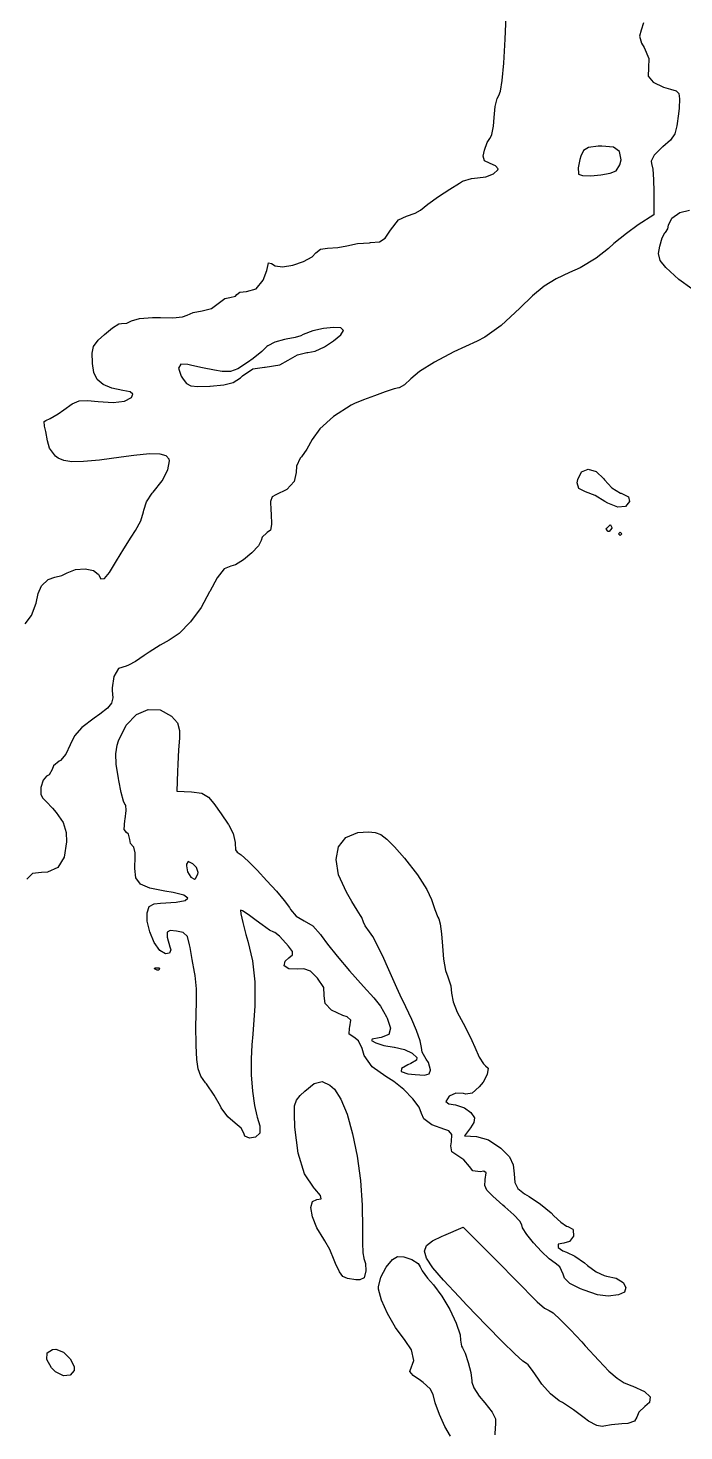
# Model space of a CAD drawing. Extents: x 1.01 to 6.21, y -5.65 to -1.16.
# Drawn here: x 1.10531 to 1.12463, y -4.71785 to -4.67653 of the extents above; entities that cross this region are included whole.
import ezdxf

# ---------------------------------------------------------------- set-up
doc = ezdxf.new("R2010")
doc.units = 0
doc.header["$MEASUREMENT"] = 0
doc.layers.add('BLACK', color=7, linetype='CONTINUOUS')

msp = doc.modelspace()

# ---------------------------------------------------------------- linework, layer by layer
at = {"layer": 'BLACK', "linetype": 'CONTINUOUS'}
for p, q in [((1.119364, -4.676863), (1.119401, -4.675963)), ((1.12344, -4.676376), (1.123373, -4.676597)), ((1.119323, -4.677568), (1.119364, -4.676863)), ((1.123373, -4.676597), (1.123317, -4.676774)), ((1.123317, -4.676774), (1.123383, -4.676981)), ((1.123383, -4.676981), (1.123456, -4.677105)), ((1.123456, -4.677105), (1.123596, -4.677432)), ((1.119277, -4.678078), (1.119323, -4.677568)), ((1.123583, -4.677707), (1.123579, -4.677947)), ((1.123596, -4.677432), (1.123583, -4.677707)), ((1.119227, -4.678396), (1.119277, -4.678078)), ((1.123579, -4.677947), (1.123721, -4.678129)), ((1.123721, -4.678129), (1.124031, -4.678275)), ((1.119069, -4.678841), (1.119123, -4.678605)), ((1.119123, -4.678605), (1.119171, -4.678523)), ((1.119171, -4.678523), (1.119227, -4.678396)), ((1.124031, -4.678275), (1.124237, -4.678335)), ((1.124237, -4.678335), (1.124396, -4.678385)), ((1.124396, -4.678385), (1.124479, -4.678461)), ((1.124479, -4.678461), (1.124503, -4.678614)), ((1.124503, -4.678614), (1.124485, -4.678896)), ((1.119036, -4.679165), (1.119069, -4.678841)), ((1.124485, -4.678896), (1.124469, -4.679056)), ((1.118971, -4.679671), (1.119014, -4.679423)), ((1.119014, -4.679423), (1.119036, -4.679165)), ((1.124424, -4.679417), (1.124356, -4.67965)), ((1.124469, -4.679056), (1.124424, -4.679417)), ((1.118832, -4.6799), (1.118914, -4.679781)), ((1.118914, -4.679781), (1.11892, -4.679779)), ((1.11892, -4.679779), (1.118971, -4.679671)), ((1.124229, -4.67983), (1.124009, -4.680027)), ((1.124356, -4.67965), (1.124229, -4.67983)), ((1.118719, -4.68031), (1.118754, -4.680128)), ((1.118754, -4.680128), (1.118832, -4.6799)), ((1.121668, -4.680137), (1.121587, -4.68031)), ((1.121817, -4.680055), (1.121668, -4.680137)), ((1.1221, -4.680016), (1.121817, -4.680055)), ((1.122212, -4.680009), (1.1221, -4.680016)), ((1.122549, -4.680038), (1.122212, -4.680009)), ((1.12273, -4.68017), (1.122549, -4.680038)), ((1.122776, -4.680415), (1.12273, -4.68017)), ((1.123747, -4.680278), (1.123659, -4.680454)), ((1.124002, -4.680033), (1.123747, -4.680278)), ((1.124009, -4.680027), (1.124002, -4.680033)), ((1.118756, -4.680446), (1.118719, -4.68031)), ((1.118902, -4.680515), (1.118756, -4.680446)), ((1.118918, -4.680522), (1.118902, -4.680515)), ((1.119077, -4.680593), (1.118918, -4.680522)), ((1.119157, -4.680683), (1.119077, -4.680593)), ((1.119149, -4.680711), (1.119157, -4.680683)), ((1.121562, -4.680399), (1.121515, -4.680652)), ((1.121515, -4.680652), (1.121518, -4.68082)), ((1.121587, -4.68031), (1.121562, -4.680399)), ((1.122634, -4.680736), (1.122744, -4.680565)), ((1.122744, -4.680565), (1.122776, -4.680415)), ((1.123659, -4.680454), (1.123672, -4.680517)), ((1.123672, -4.680517), (1.123709, -4.680688)), ((1.123709, -4.680688), (1.123734, -4.680993)), ((1.117732, -4.681273), (1.118015, -4.681097)), ((1.118015, -4.681097), (1.11811, -4.681046)), ((1.11811, -4.681046), (1.118373, -4.680961)), ((1.118373, -4.680961), (1.118548, -4.680944)), ((1.118548, -4.680944), (1.118793, -4.680915)), ((1.118793, -4.680915), (1.11902, -4.680825)), ((1.11902, -4.680825), (1.119149, -4.680711)), ((1.121518, -4.68082), (1.121522, -4.680832)), ((1.121522, -4.680832), (1.121644, -4.680877)), ((1.121644, -4.680877), (1.121889, -4.680884)), ((1.121889, -4.680884), (1.122183, -4.680858)), ((1.122183, -4.680858), (1.122456, -4.680807)), ((1.122456, -4.680807), (1.122634, -4.680736)), ((1.123734, -4.680993), (1.123743, -4.681352)), ((1.117085, -4.681721), (1.117398, -4.681498)), ((1.117398, -4.681498), (1.117732, -4.681273)), ((1.123743, -4.681352), (1.123742, -4.682038)), ((1.11671, -4.681988), (1.116867, -4.681895)), ((1.116867, -4.681895), (1.117085, -4.681721)), ((1.124506, -4.681969), (1.124796, -4.681894)), ((1.115982, -4.682489), (1.11622, -4.682183)), ((1.11622, -4.682183), (1.116454, -4.682071)), ((1.116454, -4.682071), (1.11671, -4.681988)), ((1.123285, -4.682329), (1.122935, -4.682579)), ((1.123742, -4.682038), (1.123285, -4.682329)), ((1.124158, -4.682442), (1.124177, -4.682335)), ((1.124177, -4.682335), (1.124277, -4.682128)), ((1.124277, -4.682128), (1.124506, -4.681969)), ((1.115664, -4.682829), (1.115832, -4.682724)), ((1.115832, -4.682724), (1.115982, -4.682489)), ((1.122935, -4.682579), (1.122565, -4.682881)), ((1.123916, -4.682957), (1.123987, -4.682708)), ((1.123987, -4.682708), (1.124065, -4.682564)), ((1.124065, -4.682564), (1.124081, -4.682553)), ((1.124081, -4.682553), (1.124158, -4.682442)), ((1.113678, -4.683268), (1.113783, -4.68315)), ((1.113783, -4.68315), (1.113924, -4.683043)), ((1.113924, -4.683043), (1.114124, -4.683015)), ((1.114124, -4.683015), (1.114429, -4.682997)), ((1.114429, -4.682997), (1.114699, -4.682942)), ((1.114699, -4.682942), (1.115009, -4.682882)), ((1.115009, -4.682882), (1.115362, -4.682854)), ((1.115362, -4.682854), (1.115394, -4.682853)), ((1.115394, -4.682853), (1.115664, -4.682829)), ((1.122408, -4.683025), (1.122041, -4.683313)), ((1.122565, -4.682881), (1.122408, -4.683025)), ((1.123882, -4.683177), (1.123916, -4.682957)), ((1.123925, -4.683382), (1.123882, -4.683177)), ((1.112339, -4.683669), (1.112382, -4.683497)), ((1.112382, -4.683497), (1.112395, -4.683447)), ((1.112395, -4.683447), (1.112475, -4.683468)), ((1.112475, -4.683468), (1.112591, -4.683532)), ((1.112591, -4.683532), (1.112803, -4.683567)), ((1.112803, -4.683567), (1.113106, -4.683518)), ((1.113106, -4.683518), (1.113424, -4.68341)), ((1.113424, -4.68341), (1.113678, -4.683268)), ((1.121567, -4.68359), (1.121262, -4.683731)), ((1.122041, -4.683313), (1.121567, -4.68359)), ((1.124092, -4.683585), (1.123925, -4.683382)), ((1.124476, -4.683938), (1.124092, -4.683585)), ((1.112025, -4.684216), (1.112237, -4.683959)), ((1.112237, -4.683959), (1.112339, -4.683669)), ((1.12086, -4.683918), (1.120516, -4.684132)), ((1.121262, -4.683731), (1.12086, -4.683918)), ((1.124857, -4.684208), (1.124476, -4.683938)), ((1.111415, -4.684433), (1.111453, -4.684377)), ((1.111453, -4.684377), (1.111543, -4.68431)), ((1.111543, -4.68431), (1.111741, -4.684292)), ((1.111741, -4.684292), (1.112025, -4.684216)), ((1.120167, -4.684419), (1.119795, -4.68478)), ((1.120516, -4.684132), (1.120167, -4.684419)), ((1.110434, -4.684862), (1.110709, -4.684791)), ((1.110709, -4.684791), (1.110909, -4.684649)), ((1.110909, -4.684649), (1.111101, -4.684502)), ((1.111101, -4.684502), (1.111254, -4.684467)), ((1.111254, -4.684467), (1.111415, -4.684433)), ((1.119795, -4.68478), (1.119246, -4.685288)), ((1.107795, -4.685359), (1.107984, -4.685248)), ((1.107984, -4.685248), (1.108055, -4.685238)), ((1.108055, -4.685238), (1.108212, -4.685225)), ((1.108212, -4.685225), (1.108356, -4.685155)), ((1.108356, -4.685155), (1.108589, -4.685083)), ((1.108589, -4.685083), (1.108969, -4.685055)), ((1.108969, -4.685055), (1.109213, -4.685061)), ((1.109213, -4.685061), (1.109569, -4.685064)), ((1.109569, -4.685064), (1.109852, -4.685036)), ((1.109852, -4.685036), (1.109991, -4.68499)), ((1.109991, -4.68499), (1.110169, -4.684909)), ((1.110169, -4.684909), (1.110432, -4.684863)), ((1.110432, -4.684863), (1.110434, -4.684862)), ((1.107377, -4.685726), (1.107558, -4.685553)), ((1.107558, -4.685553), (1.107795, -4.685359)), ((1.11318, -4.685646), (1.112914, -4.685697)), ((1.113341, -4.685595), (1.11318, -4.685646)), ((1.113407, -4.68556), (1.113341, -4.685595)), ((1.113694, -4.685452), (1.113407, -4.68556)), ((1.114012, -4.685379), (1.113694, -4.685452)), ((1.114306, -4.685347), (1.114012, -4.685379)), ((1.114521, -4.685364), (1.114306, -4.685347)), ((1.114309, -4.685746), (1.114519, -4.685572)), ((1.114519, -4.685572), (1.114602, -4.685436)), ((1.114602, -4.685436), (1.114521, -4.685364)), ((1.118762, -4.685636), (1.118542, -4.68575)), ((1.119246, -4.685288), (1.118762, -4.685636)), ((1.107192, -4.686103), (1.107238, -4.685909)), ((1.107238, -4.685909), (1.107377, -4.685726)), ((1.112191, -4.686061), (1.111939, -4.686262)), ((1.112346, -4.685915), (1.112191, -4.686061)), ((1.112367, -4.685893), (1.112346, -4.685915)), ((1.112573, -4.685779), (1.112367, -4.685893)), ((1.112857, -4.685705), (1.112573, -4.685779)), ((1.112914, -4.685697), (1.112857, -4.685705)), ((1.113551, -4.68609), (1.113763, -4.686044)), ((1.113763, -4.686044), (1.114037, -4.685917)), ((1.114037, -4.685917), (1.114309, -4.685746)), ((1.117855, -4.686067), (1.117278, -4.686371)), ((1.118542, -4.68575), (1.117855, -4.686067)), ((1.107205, -4.686393), (1.107192, -4.686103)), ((1.107208, -4.686413), (1.107205, -4.686393)), ((1.107245, -4.686676), (1.107208, -4.686413)), ((1.109803, -4.68643), (1.109737, -4.686545)), ((1.110018, -4.686444), (1.109803, -4.68643)), ((1.110128, -4.686472), (1.110018, -4.686444)), ((1.110447, -4.686542), (1.110128, -4.686472)), ((1.111767, -4.686387), (1.111487, -4.686568)), ((1.111939, -4.686262), (1.111767, -4.686387)), ((1.112295, -4.686524), (1.112726, -4.686452)), ((1.112726, -4.686452), (1.112972, -4.68631)), ((1.112972, -4.68631), (1.113247, -4.686157)), ((1.113247, -4.686157), (1.113517, -4.68609)), ((1.113517, -4.68609), (1.113551, -4.68609)), ((1.117278, -4.686371), (1.116839, -4.686648)), ((1.107339, -4.686885), (1.107245, -4.686676)), ((1.107518, -4.68703), (1.107339, -4.686885)), ((1.109737, -4.686545), (1.109821, -4.686783)), ((1.109821, -4.686783), (1.109877, -4.686878)), ((1.109877, -4.686878), (1.109973, -4.687003)), ((1.110804, -4.68661), (1.110447, -4.686542)), ((1.111024, -4.686644), (1.110804, -4.68661)), ((1.111271, -4.686646), (1.111024, -4.686644)), ((1.111487, -4.686568), (1.111271, -4.686646)), ((1.111345, -4.686967), (1.111563, -4.68683)), ((1.111563, -4.68683), (1.111627, -4.686775)), ((1.111627, -4.686775), (1.111933, -4.686573)), ((1.111933, -4.686573), (1.112272, -4.686523)), ((1.112272, -4.686523), (1.112295, -4.686524)), ((1.116585, -4.686862), (1.116392, -4.68704)), ((1.116839, -4.686648), (1.116585, -4.686862)), ((1.107778, -4.68714), (1.107518, -4.68703)), ((1.108095, -4.687206), (1.107778, -4.68714)), ((1.108103, -4.687206), (1.108095, -4.687206)), ((1.108311, -4.687246), (1.108103, -4.687206)), ((1.108395, -4.687318), (1.108311, -4.687246)), ((1.109973, -4.687003), (1.110098, -4.687069)), ((1.110098, -4.687069), (1.110309, -4.687089)), ((1.110309, -4.687089), (1.110662, -4.687079)), ((1.110662, -4.687079), (1.110674, -4.687078)), ((1.110674, -4.687078), (1.111073, -4.687042)), ((1.111073, -4.687042), (1.111345, -4.686967)), ((1.11583, -4.687247), (1.115509, -4.687362)), ((1.116089, -4.687162), (1.11583, -4.687247)), ((1.116225, -4.687131), (1.116089, -4.687162)), ((1.116243, -4.687129), (1.116225, -4.687131)), ((1.116392, -4.68704), (1.116243, -4.687129)), ((1.106357, -4.687775), (1.106611, -4.687597)), ((1.106611, -4.687597), (1.106815, -4.687512)), ((1.106815, -4.687512), (1.107054, -4.6875)), ((1.107054, -4.6875), (1.107373, -4.687535)), ((1.107373, -4.687535), (1.107812, -4.687561)), ((1.107812, -4.687561), (1.10815, -4.687518)), ((1.10815, -4.687518), (1.108353, -4.687412)), ((1.108353, -4.687412), (1.108395, -4.687318)), ((1.114828, -4.687642), (1.114305, -4.687975)), ((1.114928, -4.687594), (1.114828, -4.687642)), ((1.115188, -4.687485), (1.114928, -4.687594)), ((1.115509, -4.687362), (1.115188, -4.687485)), ((1.105784, -4.688117), (1.105831, -4.688088)), ((1.105793, -4.688262), (1.105784, -4.688117)), ((1.105831, -4.688088), (1.105962, -4.688035)), ((1.105962, -4.688035), (1.10619, -4.687894)), ((1.10619, -4.687894), (1.106357, -4.687775)), ((1.114305, -4.687975), (1.113904, -4.688335)), ((1.105835, -4.688419), (1.105793, -4.688262)), ((1.105875, -4.688691), (1.105835, -4.688419)), ((1.113904, -4.688335), (1.113679, -4.68865)), ((1.105943, -4.688906), (1.105875, -4.688691)), ((1.106112, -4.689137), (1.105943, -4.688906)), ((1.113519, -4.688935), (1.113363, -4.689162)), ((1.113679, -4.68865), (1.113519, -4.688935)), ((1.106191, -4.689198), (1.106112, -4.689137)), ((1.106362, -4.689273), (1.106191, -4.689198)), ((1.106601, -4.689306), (1.106362, -4.689273)), ((1.10694, -4.6893), (1.106601, -4.689306)), ((1.107412, -4.689254), (1.10694, -4.6893)), ((1.108048, -4.689168), (1.107412, -4.689254)), ((1.10842, -4.689118), (1.108048, -4.689168)), ((1.108883, -4.689074), (1.10842, -4.689118)), ((1.109194, -4.689078), (1.108883, -4.689074)), ((1.109378, -4.68913), (1.109194, -4.689078)), ((1.109461, -4.689232), (1.109378, -4.68913)), ((1.109425, -4.689543), (1.109471, -4.689279)), ((1.109471, -4.689279), (1.109461, -4.689232)), ((1.113327, -4.689204), (1.113214, -4.689434)), ((1.113363, -4.689162), (1.113327, -4.689204)), ((1.109257, -4.689867), (1.109425, -4.689543)), ((1.113204, -4.689619), (1.113148, -4.689885)), ((1.113214, -4.689434), (1.113204, -4.689619)), ((1.1215, -4.689832), (1.12161, -4.689606)), ((1.12161, -4.689606), (1.121806, -4.689528)), ((1.121806, -4.689528), (1.122042, -4.689596)), ((1.122042, -4.689596), (1.122269, -4.689811)), ((1.108965, -4.69023), (1.108992, -4.6902)), ((1.108992, -4.6902), (1.109257, -4.689867)), ((1.112934, -4.690122), (1.112611, -4.690282)), ((1.113148, -4.689885), (1.112934, -4.690122)), ((1.121488, -4.689931), (1.1215, -4.689832)), ((1.121535, -4.690091), (1.121488, -4.689931)), ((1.121732, -4.690187), (1.121535, -4.690091)), ((1.12201, -4.690304), (1.121732, -4.690187)), ((1.122269, -4.689811), (1.12229, -4.689842)), ((1.12229, -4.689842), (1.122507, -4.690075)), ((1.122507, -4.690075), (1.122759, -4.690226)), ((1.108716, -4.690733), (1.108794, -4.690488)), ((1.108794, -4.690488), (1.108965, -4.69023)), ((1.112501, -4.690342), (1.112454, -4.690474)), ((1.112454, -4.690474), (1.112458, -4.690732)), ((1.112611, -4.690282), (1.112501, -4.690342)), ((1.122299, -4.690472), (1.12201, -4.690304)), ((1.122391, -4.69053), (1.122299, -4.690472)), ((1.122681, -4.690641), (1.122391, -4.69053)), ((1.122759, -4.690226), (1.122783, -4.690233)), ((1.122783, -4.690233), (1.122996, -4.690339)), ((1.123029, -4.690476), (1.122909, -4.690623)), ((1.122996, -4.690339), (1.123029, -4.690476)), ((1.108625, -4.691047), (1.108711, -4.690777)), ((1.108711, -4.690777), (1.108716, -4.690733)), ((1.112458, -4.690732), (1.112466, -4.690839)), ((1.112466, -4.690839), (1.11248, -4.691151)), ((1.122909, -4.690623), (1.122681, -4.690641)), ((1.108345, -4.691522), (1.108471, -4.691331)), ((1.108471, -4.691331), (1.108625, -4.691047)), ((1.112346, -4.691394), (1.112203, -4.691527)), ((1.112354, -4.691392), (1.112346, -4.691394)), ((1.112446, -4.691318), (1.112354, -4.691392)), ((1.11248, -4.691151), (1.112446, -4.691318)), ((1.12234, -4.691295), (1.122358, -4.691258)), ((1.122397, -4.69136), (1.12234, -4.691295)), ((1.122358, -4.691258), (1.122453, -4.691167)), ((1.122426, -4.691357), (1.122397, -4.69136)), ((1.122508, -4.691265), (1.122426, -4.691357)), ((1.122453, -4.691167), (1.122469, -4.691163)), ((1.122469, -4.691163), (1.122508, -4.691243)), ((1.122508, -4.691243), (1.122508, -4.691265)), ((1.1227, -4.691426), (1.122752, -4.691378)), ((1.122747, -4.691478), (1.1227, -4.691426)), ((1.122799, -4.691431), (1.122747, -4.691478)), ((1.122752, -4.691378), (1.122799, -4.691431)), ((1.108131, -4.691868), (1.108345, -4.691522)), ((1.112092, -4.691785), (1.111897, -4.69199)), ((1.112174, -4.691629), (1.112092, -4.691785)), ((1.112203, -4.691527), (1.112174, -4.691629)), ((1.107707, -4.692568), (1.107917, -4.692228)), ((1.107917, -4.692228), (1.108131, -4.691868)), ((1.111653, -4.692191), (1.111419, -4.692337)), ((1.111897, -4.69199), (1.111653, -4.692191)), ((1.1061, -4.692706), (1.106306, -4.692656)), ((1.106306, -4.692656), (1.106461, -4.692574)), ((1.106461, -4.692574), (1.106704, -4.692479)), ((1.106704, -4.692479), (1.106988, -4.692457)), ((1.106988, -4.692457), (1.107238, -4.692505)), ((1.107238, -4.692505), (1.107377, -4.692617)), ((1.107377, -4.692617), (1.10738, -4.692625)), ((1.10738, -4.692625), (1.107454, -4.692757)), ((1.107557, -4.692741), (1.107707, -4.692568)), ((1.111089, -4.692464), (1.110878, -4.69272)), ((1.111277, -4.692379), (1.111089, -4.692464)), ((1.111419, -4.692337), (1.111277, -4.692379)), ((1.105601, -4.693183), (1.105701, -4.692963)), ((1.105701, -4.692963), (1.105895, -4.692778)), ((1.105895, -4.692778), (1.1061, -4.692706)), ((1.107454, -4.692757), (1.107557, -4.692741)), ((1.110878, -4.69272), (1.11066, -4.693123)), ((1.105407, -4.693834), (1.105547, -4.693466)), ((1.105547, -4.693466), (1.105601, -4.693183)), ((1.110653, -4.69314), (1.110403, -4.693596)), ((1.11066, -4.693123), (1.110653, -4.69314)), ((1.105221, -4.694076), (1.105407, -4.693834)), ((1.110403, -4.693596), (1.110091, -4.694021)), ((1.110091, -4.694021), (1.109761, -4.694363)), ((1.109201, -4.694706), (1.108878, -4.694911)), ((1.109468, -4.694562), (1.109201, -4.694706)), ((1.109761, -4.694363), (1.109468, -4.694562)), ((1.108732, -4.695014), (1.108472, -4.69519)), ((1.108878, -4.694911), (1.108732, -4.695014)), ((1.107976, -4.695398), (1.10783, -4.695626)), ((1.108198, -4.695322), (1.107976, -4.695398)), ((1.108268, -4.695301), (1.108198, -4.695322)), ((1.108472, -4.69519), (1.108268, -4.695301)), ((1.10783, -4.695626), (1.107785, -4.695964)), ((1.107785, -4.695964), (1.107789, -4.696038)), ((1.107802, -4.696261), (1.107767, -4.696418)), ((1.107789, -4.696038), (1.107802, -4.696261)), ((1.10742, -4.696736), (1.107253, -4.696853)), ((1.107651, -4.696559), (1.10742, -4.696736)), ((1.107767, -4.696418), (1.107651, -4.696559)), ((1.108201, -4.697066), (1.108503, -4.696753)), ((1.108503, -4.696753), (1.108846, -4.696598)), ((1.108846, -4.696598), (1.109202, -4.696611)), ((1.109202, -4.696611), (1.109532, -4.696797)), ((1.109532, -4.696797), (1.109711, -4.696996)), ((1.106895, -4.69713), (1.106676, -4.697378)), ((1.107253, -4.696853), (1.106895, -4.69713)), ((1.10797, -4.697521), (1.108201, -4.697066)), ((1.109711, -4.696996), (1.109772, -4.697219)), ((1.109772, -4.697219), (1.109764, -4.697445)), ((1.106552, -4.697641), (1.106423, -4.697913)), ((1.106676, -4.697378), (1.106552, -4.697641)), ((1.107928, -4.697653), (1.10797, -4.697521)), ((1.109764, -4.697445), (1.109739, -4.697789)), ((1.106423, -4.697913), (1.106262, -4.698101)), ((1.107888, -4.697904), (1.107928, -4.697653)), ((1.107902, -4.698209), (1.107888, -4.697904)), ((1.109739, -4.697789), (1.109715, -4.69821)), ((1.106013, -4.698369), (1.105924, -4.698528)), ((1.106058, -4.698261), (1.106013, -4.698369)), ((1.106223, -4.698124), (1.106058, -4.698261)), ((1.106262, -4.698101), (1.106223, -4.698124)), ((1.107969, -4.698637), (1.107902, -4.698209)), ((1.109706, -4.69843), (1.109685, -4.699005)), ((1.109715, -4.69821), (1.109706, -4.69843)), ((1.105749, -4.698685), (1.105687, -4.698895)), ((1.105853, -4.698568), (1.105749, -4.698685)), ((1.105924, -4.698528), (1.105853, -4.698568)), ((1.10798, -4.698697), (1.107969, -4.698637)), ((1.108054, -4.699045), (1.10798, -4.698697)), ((1.105687, -4.698895), (1.105684, -4.699106)), ((1.105684, -4.699106), (1.105744, -4.699217)), ((1.105744, -4.699217), (1.105845, -4.699311)), ((1.108123, -4.699299), (1.108054, -4.699045)), ((1.109685, -4.699005), (1.110123, -4.699028)), ((1.110123, -4.699028), (1.110427, -4.699068)), ((1.110427, -4.699068), (1.110624, -4.699179)), ((1.110624, -4.699179), (1.110781, -4.699373)), ((1.105845, -4.699311), (1.106023, -4.699507)), ((1.106023, -4.699507), (1.106132, -4.699636)), ((1.106132, -4.699636), (1.10634, -4.699934)), ((1.108172, -4.699406), (1.108123, -4.699299)), ((1.108166, -4.699832), (1.108197, -4.699577)), ((1.108185, -4.699423), (1.108172, -4.699406)), ((1.108197, -4.699577), (1.108185, -4.699423)), ((1.110781, -4.699373), (1.110993, -4.699678)), ((1.110993, -4.699678), (1.111203, -4.699975)), ((1.10634, -4.699934), (1.106429, -4.700224)), ((1.108141, -4.700134), (1.10816, -4.699866)), ((1.10816, -4.699866), (1.108166, -4.699832)), ((1.111203, -4.699975), (1.111211, -4.699985)), ((1.111211, -4.699985), (1.111352, -4.700258)), ((1.106441, -4.700502), (1.106373, -4.700952)), ((1.106429, -4.700224), (1.106441, -4.700502)), ((1.108206, -4.700229), (1.108141, -4.700134)), ((1.10827, -4.70027), (1.108206, -4.700229)), ((1.108308, -4.700435), (1.10827, -4.70027)), ((1.108321, -4.700552), (1.108308, -4.700435)), ((1.111352, -4.700258), (1.111408, -4.700523)), ((1.111408, -4.700523), (1.111407, -4.700537)), ((1.111407, -4.700537), (1.111422, -4.700732)), ((1.114457, -4.700644), (1.114672, -4.700371)), ((1.114672, -4.700371), (1.115019, -4.700222)), ((1.115019, -4.700222), (1.115333, -4.700202)), ((1.115333, -4.700202), (1.115528, -4.700224)), ((1.115528, -4.700224), (1.115695, -4.700287)), ((1.115695, -4.700287), (1.115872, -4.70042)), ((1.115872, -4.70042), (1.116099, -4.700651)), ((1.108399, -4.70064), (1.108321, -4.700552)), ((1.108426, -4.700661), (1.108399, -4.70064)), ((1.108463, -4.700822), (1.108426, -4.700661)), ((1.108459, -4.701089), (1.108463, -4.700822)), ((1.111422, -4.700732), (1.111468, -4.700803)), ((1.111468, -4.700803), (1.111581, -4.700878)), ((1.111581, -4.700878), (1.111788, -4.701068)), ((1.114382, -4.701019), (1.114457, -4.700644)), ((1.116099, -4.700651), (1.116392, -4.700984)), ((1.106185, -4.701251), (1.105882, -4.701391)), ((1.106373, -4.700952), (1.106185, -4.701251)), ((1.108448, -4.701283), (1.108457, -4.701123)), ((1.108484, -4.701561), (1.108448, -4.701283)), ((1.108457, -4.701123), (1.108459, -4.701089)), ((1.109974, -4.701157), (1.10997, -4.701202)), ((1.10997, -4.701202), (1.110008, -4.701387)), ((1.110022, -4.701077), (1.109974, -4.701157)), ((1.110162, -4.701149), (1.110022, -4.701077)), ((1.110266, -4.701252), (1.110162, -4.701149)), ((1.110318, -4.701405), (1.110266, -4.701252)), ((1.111788, -4.701068), (1.112053, -4.701335)), ((1.112053, -4.701335), (1.112343, -4.701643)), ((1.114456, -4.701473), (1.114382, -4.701019)), ((1.116392, -4.700984), (1.116776, -4.701467)), ((1.105437, -4.701434), (1.105275, -4.701598)), ((1.105703, -4.7014), (1.105437, -4.701434)), ((1.105882, -4.701391), (1.105703, -4.7014)), ((1.108623, -4.701743), (1.108484, -4.701561)), ((1.108897, -4.701862), (1.108623, -4.701743)), ((1.110008, -4.701387), (1.110105, -4.701542)), ((1.110105, -4.701542), (1.110212, -4.701596)), ((1.110212, -4.701596), (1.110239, -4.701583)), ((1.110239, -4.701583), (1.110307, -4.701451)), ((1.110307, -4.701451), (1.110318, -4.701405)), ((1.112343, -4.701643), (1.112622, -4.701953)), ((1.114686, -4.701986), (1.114456, -4.701473)), ((1.116776, -4.701467), (1.117056, -4.701899)), ((1.109338, -4.701949), (1.108897, -4.701862)), ((1.109583, -4.701991), (1.109338, -4.701949)), ((1.109894, -4.702074), (1.109583, -4.701991)), ((1.110011, -4.702155), (1.109894, -4.702074)), ((1.109934, -4.702226), (1.110011, -4.702155)), ((1.112622, -4.701953), (1.112855, -4.702228)), ((1.114844, -4.702253), (1.114686, -4.701986)), ((1.117056, -4.701899), (1.117194, -4.702202)), ((1.108814, -4.702593), (1.108876, -4.702403)), ((1.108814, -4.702831), (1.108814, -4.702593)), ((1.108876, -4.702403), (1.109018, -4.702324)), ((1.109018, -4.702324), (1.109212, -4.702308)), ((1.109212, -4.702308), (1.109667, -4.702279)), ((1.109667, -4.702279), (1.109934, -4.702226)), ((1.11162, -4.702529), (1.111568, -4.702516)), ((1.111568, -4.702516), (1.111577, -4.702624)), ((1.11179, -4.702636), (1.11162, -4.702529)), ((1.112855, -4.702228), (1.113007, -4.70243)), ((1.113007, -4.70243), (1.11304, -4.702488)), ((1.11304, -4.702488), (1.113209, -4.702692)), ((1.115004, -4.702515), (1.114844, -4.702253)), ((1.115101, -4.702664), (1.115004, -4.702515)), ((1.117194, -4.702202), (1.117294, -4.702496)), ((1.117294, -4.702496), (1.117382, -4.702715)), ((1.108891, -4.703154), (1.108814, -4.702831)), ((1.111577, -4.702624), (1.111634, -4.702877)), ((1.111634, -4.702877), (1.111726, -4.703231)), ((1.11203, -4.702816), (1.11179, -4.702636)), ((1.112202, -4.702948), (1.11203, -4.702816)), ((1.112421, -4.703099), (1.112202, -4.702948)), ((1.113209, -4.702692), (1.11344, -4.702823)), ((1.11344, -4.702823), (1.113695, -4.702976)), ((1.113695, -4.702976), (1.113923, -4.703225)), ((1.115141, -4.702727), (1.115101, -4.702664)), ((1.115191, -4.702863), (1.115141, -4.702727)), ((1.115236, -4.70297), (1.115191, -4.702863)), ((1.115365, -4.703151), (1.115236, -4.70297)), ((1.117382, -4.702715), (1.117411, -4.702769)), ((1.117411, -4.702769), (1.117452, -4.702918)), ((1.117452, -4.702918), (1.117489, -4.703205)), ((1.109025, -4.703463), (1.108891, -4.703154)), ((1.109492, -4.70311), (1.109404, -4.703156)), ((1.109404, -4.703156), (1.109407, -4.703304)), ((1.109407, -4.703304), (1.109488, -4.703594)), ((1.109684, -4.703129), (1.109492, -4.70311)), ((1.109877, -4.703172), (1.109684, -4.703129)), ((1.110006, -4.703287), (1.109877, -4.703172)), ((1.110067, -4.703531), (1.110006, -4.703287)), ((1.111726, -4.703231), (1.11178, -4.703421)), ((1.11178, -4.703421), (1.111915, -4.704005)), ((1.112544, -4.70316), (1.112421, -4.703099)), ((1.112572, -4.70317), (1.112544, -4.70316)), ((1.112716, -4.703282), (1.112572, -4.70317)), ((1.112905, -4.70348), (1.112716, -4.703282)), ((1.113923, -4.703225), (1.113944, -4.703257)), ((1.113944, -4.703257), (1.114125, -4.703511)), ((1.11546, -4.703292), (1.115365, -4.703151)), ((1.115623, -4.703588), (1.11546, -4.703292)), ((1.117489, -4.703205), (1.117516, -4.703569)), ((1.109189, -4.703697), (1.109025, -4.703463)), ((1.109354, -4.703794), (1.109189, -4.703697)), ((1.10947, -4.703777), (1.109354, -4.703794)), ((1.109515, -4.703677), (1.10947, -4.703777)), ((1.109488, -4.703594), (1.109515, -4.703677)), ((1.110079, -4.703611), (1.110067, -4.703531)), ((1.110141, -4.703969), (1.110079, -4.703611)), ((1.11298, -4.703568), (1.112905, -4.70348)), ((1.113099, -4.703732), (1.11298, -4.703568)), ((1.112986, -4.703919), (1.113097, -4.703829)), ((1.113097, -4.703829), (1.113099, -4.703732)), ((1.114125, -4.703511), (1.114413, -4.70387)), ((1.115784, -4.703931), (1.115623, -4.703588)), ((1.117516, -4.703569), (1.117516, -4.703575)), ((1.117516, -4.703575), (1.11755, -4.703959)), ((1.109028, -4.704241), (1.109045, -4.704212)), ((1.109108, -4.704282), (1.109028, -4.704241)), ((1.109045, -4.704212), (1.109164, -4.704206)), ((1.109178, -4.704219), (1.109161, -4.704278)), ((1.109164, -4.704206), (1.109178, -4.704219)), ((1.110213, -4.70434), (1.110141, -4.703969)), ((1.111915, -4.704005), (1.111984, -4.704627)), ((1.112854, -4.704149), (1.11288, -4.704013)), ((1.112986, -4.704237), (1.112854, -4.704149)), ((1.11288, -4.704013), (1.112986, -4.703919)), ((1.113249, -4.704245), (1.112986, -4.704237)), ((1.113429, -4.704236), (1.113249, -4.704245)), ((1.113626, -4.704308), (1.113429, -4.704236)), ((1.114413, -4.70387), (1.114777, -4.704298)), ((1.115892, -4.704181), (1.115784, -4.703931)), ((1.116049, -4.704537), (1.115892, -4.704181)), ((1.11755, -4.703959), (1.117608, -4.704285)), ((1.109161, -4.704278), (1.109108, -4.704282)), ((1.110231, -4.704434), (1.110213, -4.70434)), ((1.110273, -4.704833), (1.110231, -4.704434)), ((1.111984, -4.704627), (1.111988, -4.705332)), ((1.113837, -4.704514), (1.113626, -4.704308)), ((1.114022, -4.704794), (1.113837, -4.704514)), ((1.114777, -4.704298), (1.115186, -4.704757)), ((1.116172, -4.704802), (1.116049, -4.704537)), ((1.117608, -4.704285), (1.117674, -4.704478)), ((1.117674, -4.704478), (1.117766, -4.704736)), ((1.110274, -4.705194), (1.110273, -4.704833)), ((1.114035, -4.705015), (1.114022, -4.704794)), ((1.114029, -4.705033), (1.114035, -4.705015)), ((1.114055, -4.705256), (1.114029, -4.705033)), ((1.115186, -4.704757), (1.115493, -4.705089)), ((1.116273, -4.705014), (1.116172, -4.704802)), ((1.116437, -4.705357), (1.116273, -4.705014)), ((1.117766, -4.704736), (1.117785, -4.704955)), ((1.117785, -4.704955), (1.117827, -4.705209)), ((1.110258, -4.705554), (1.110271, -4.705233)), ((1.110271, -4.705233), (1.110274, -4.705194)), ((1.111988, -4.705332), (1.111931, -4.706167)), ((1.114249, -4.705459), (1.114055, -4.705256)), ((1.114581, -4.705611), (1.114249, -4.705459)), ((1.115493, -4.705089), (1.115686, -4.705341)), ((1.115686, -4.705341), (1.115868, -4.70565)), ((1.116613, -4.705727), (1.116437, -4.705357)), ((1.117827, -4.705209), (1.117952, -4.705518)), ((1.110253, -4.705979), (1.110258, -4.705554)), ((1.114707, -4.705655), (1.114581, -4.705611)), ((1.114812, -4.705756), (1.114707, -4.705655)), ((1.114785, -4.705944), (1.114812, -4.705756)), ((1.115868, -4.70565), (1.115887, -4.705688)), ((1.115887, -4.705688), (1.115985, -4.705987)), ((1.116754, -4.706053), (1.116613, -4.705727)), ((1.117952, -4.705518), (1.118008, -4.70562)), ((1.118008, -4.70562), (1.118188, -4.705948)), ((1.110256, -4.706427), (1.110253, -4.705979)), ((1.111931, -4.706167), (1.111898, -4.706481)), ((1.114767, -4.706165), (1.114773, -4.705983)), ((1.1149, -4.706256), (1.114767, -4.706165)), ((1.114773, -4.705983), (1.114785, -4.705944)), ((1.115041, -4.706364), (1.1149, -4.706256)), ((1.115447, -4.70631), (1.115422, -4.706348)), ((1.115651, -4.706276), (1.115447, -4.70631)), ((1.115713, -4.706266), (1.115651, -4.706276)), ((1.115931, -4.706172), (1.115713, -4.706266)), ((1.115985, -4.705987), (1.115931, -4.706172)), ((1.11686, -4.706359), (1.116754, -4.706053)), ((1.118188, -4.705948), (1.118379, -4.706346)), ((1.110258, -4.706494), (1.110256, -4.706427)), ((1.110277, -4.706908), (1.110258, -4.706494)), ((1.111898, -4.706481), (1.111876, -4.706889)), ((1.115145, -4.706586), (1.115041, -4.706364)), ((1.115206, -4.706791), (1.115145, -4.706586)), ((1.115422, -4.706348), (1.115555, -4.706422)), ((1.115555, -4.706422), (1.115791, -4.706498)), ((1.115791, -4.706498), (1.11609, -4.706546)), ((1.11609, -4.706546), (1.116099, -4.706547)), ((1.116099, -4.706547), (1.116394, -4.706611)), ((1.116394, -4.706611), (1.116627, -4.706726)), ((1.116627, -4.706726), (1.116633, -4.706731)), ((1.116633, -4.706731), (1.116757, -4.70685)), ((1.116897, -4.706556), (1.11686, -4.706359)), ((1.116917, -4.706696), (1.116897, -4.706556)), ((1.117032, -4.7069), (1.116917, -4.706696)), ((1.118379, -4.706346), (1.118468, -4.70655)), ((1.118468, -4.70655), (1.118601, -4.70684)), ((1.11032, -4.707189), (1.110277, -4.706908)), ((1.111876, -4.706889), (1.111884, -4.707366)), ((1.115441, -4.707129), (1.115206, -4.706791)), ((1.115848, -4.70741), (1.115441, -4.707129)), ((1.116498, -4.707063), (1.116304, -4.707178)), ((1.116579, -4.707025), (1.116498, -4.707063)), ((1.116746, -4.706931), (1.116579, -4.707025)), ((1.116757, -4.70685), (1.116746, -4.706931)), ((1.117104, -4.706995), (1.117032, -4.7069)), ((1.117165, -4.707217), (1.117104, -4.706995)), ((1.118601, -4.70684), (1.11872, -4.707037)), ((1.11872, -4.707037), (1.118781, -4.707092)), ((1.118781, -4.707092), (1.118863, -4.707169)), ((1.110401, -4.707398), (1.11032, -4.707189)), ((1.110534, -4.707594), (1.110401, -4.707398)), ((1.111884, -4.707366), (1.111918, -4.707847)), ((1.11374, -4.707616), (1.11397, -4.70756)), ((1.11397, -4.70756), (1.114198, -4.707669)), ((1.11608, -4.707555), (1.115848, -4.70741)), ((1.116376, -4.707798), (1.11608, -4.707555)), ((1.116304, -4.707178), (1.116301, -4.707264)), ((1.116301, -4.707264), (1.116491, -4.707327)), ((1.116491, -4.707327), (1.116708, -4.707356)), ((1.116708, -4.707356), (1.116989, -4.707372)), ((1.116989, -4.707372), (1.117124, -4.707333)), ((1.117124, -4.707333), (1.117165, -4.707225)), ((1.117165, -4.707225), (1.117165, -4.707217)), ((1.118834, -4.707349), (1.11871, -4.707581)), ((1.118863, -4.707169), (1.118834, -4.707349)), ((1.110561, -4.707628), (1.110534, -4.707594)), ((1.110785, -4.707957), (1.110561, -4.707628)), ((1.110972, -4.708285), (1.110785, -4.707957)), ((1.111918, -4.707847), (1.111974, -4.708269)), ((1.113214, -4.708107), (1.113325, -4.707966)), ((1.113325, -4.707966), (1.113456, -4.707839)), ((1.113456, -4.707839), (1.11374, -4.707616)), ((1.114198, -4.707669), (1.114332, -4.707788)), ((1.114332, -4.707788), (1.114524, -4.708075)), ((1.116641, -4.708067), (1.116376, -4.707798)), ((1.11791, -4.707898), (1.117708, -4.70799)), ((1.118138, -4.707912), (1.11791, -4.707898)), ((1.118206, -4.707932), (1.118138, -4.707912)), ((1.118391, -4.707902), (1.118206, -4.707932)), ((1.1186, -4.707719), (1.118391, -4.707902)), ((1.11871, -4.707581), (1.1186, -4.707719)), ((1.110996, -4.708331), (1.110972, -4.708285)), ((1.111191, -4.708602), (1.110996, -4.708331)), ((1.111974, -4.708269), (1.112045, -4.708568)), ((1.113152, -4.708516), (1.113161, -4.708271)), ((1.113161, -4.708271), (1.113214, -4.708107)), ((1.114524, -4.708075), (1.114704, -4.708524)), ((1.11683, -4.708316), (1.116641, -4.708067)), ((1.116898, -4.708499), (1.11683, -4.708316)), ((1.117708, -4.70799), (1.117618, -4.708145)), ((1.117618, -4.708145), (1.117701, -4.708212)), ((1.117701, -4.708212), (1.117897, -4.708247)), ((1.117897, -4.708247), (1.118169, -4.70833)), ((1.118169, -4.70833), (1.118349, -4.708469)), ((1.111408, -4.708789), (1.111191, -4.708602)), ((1.111587, -4.70893), (1.111408, -4.708789)), ((1.112045, -4.708568), (1.112059, -4.708604)), ((1.112059, -4.708604), (1.112136, -4.708865)), ((1.11317, -4.708901), (1.113152, -4.708516)), ((1.114704, -4.708524), (1.114864, -4.709098)), ((1.116966, -4.70866), (1.116898, -4.708499)), ((1.117204, -4.708831), (1.116966, -4.70866)), ((1.118441, -4.708765), (1.118339, -4.708919)), ((1.118349, -4.708469), (1.118457, -4.70863)), ((1.118457, -4.70863), (1.118441, -4.708765)), ((1.111661, -4.709078), (1.111587, -4.70893)), ((1.11169, -4.709166), (1.111661, -4.709078)), ((1.111829, -4.709227), (1.11169, -4.709166)), ((1.112004, -4.7092), (1.111829, -4.709227)), ((1.11213, -4.709084), (1.112004, -4.7092)), ((1.112135, -4.709071), (1.11213, -4.709084)), ((1.112136, -4.708865), (1.112135, -4.709071)), ((1.113264, -4.709672), (1.11317, -4.708901)), ((1.11317, -4.708901), (1.11317, -4.708901)), ((1.114864, -4.709098), (1.114998, -4.70976)), ((1.117582, -4.708972), (1.117204, -4.708831)), ((1.1177, -4.709012), (1.117582, -4.708972)), ((1.117795, -4.70912), (1.1177, -4.709012)), ((1.117777, -4.709339), (1.117795, -4.70912)), ((1.118339, -4.708919), (1.11816, -4.709162)), ((1.11816, -4.709162), (1.118518, -4.709181)), ((1.118518, -4.709181), (1.118875, -4.709272)), ((1.117759, -4.709455), (1.117777, -4.709339)), ((1.117793, -4.709631), (1.117759, -4.709455)), ((1.118875, -4.709272), (1.119239, -4.709525)), ((1.119239, -4.709525), (1.119248, -4.709532)), ((1.119248, -4.709532), (1.119487, -4.709778)), ((1.113455, -4.710273), (1.113264, -4.709672)), ((1.114998, -4.70976), (1.115097, -4.710471)), ((1.117967, -4.709747), (1.117793, -4.709631)), ((1.118149, -4.709864), (1.117967, -4.709747)), ((1.118311, -4.710058), (1.118149, -4.709864)), ((1.119487, -4.709778), (1.119599, -4.710008)), ((1.119599, -4.710008), (1.119629, -4.710278)), ((1.11374, -4.710703), (1.113455, -4.710273)), ((1.11841, -4.710185), (1.118311, -4.710058)), ((1.118624, -4.710214), (1.11841, -4.710185)), ((1.118731, -4.710199), (1.118624, -4.710214)), ((1.118804, -4.71025), (1.118731, -4.710199)), ((1.11877, -4.710467), (1.118776, -4.71044)), ((1.118776, -4.71044), (1.118804, -4.71025)), ((1.119629, -4.710278), (1.119651, -4.710536)), ((1.113759, -4.710722), (1.11374, -4.710703)), ((1.113926, -4.710919), (1.113759, -4.710722)), ((1.115097, -4.710471), (1.115153, -4.711195)), ((1.118761, -4.710616), (1.11877, -4.710467)), ((1.118827, -4.710759), (1.118761, -4.710616)), ((1.118996, -4.710939), (1.118827, -4.710759)), ((1.119651, -4.710536), (1.119736, -4.710706)), ((1.119736, -4.710706), (1.119932, -4.710861)), ((1.119932, -4.710861), (1.120074, -4.710947)), ((1.113638, -4.711273), (1.113686, -4.71109)), ((1.113683, -4.711547), (1.113638, -4.711273)), ((1.113686, -4.71109), (1.113811, -4.711037)), ((1.113811, -4.711037), (1.113942, -4.711017)), ((1.113942, -4.711017), (1.113926, -4.710919)), ((1.115153, -4.711195), (1.115161, -4.711894)), ((1.119297, -4.711196), (1.118996, -4.710939)), ((1.119355, -4.711244), (1.119297, -4.711196)), ((1.119619, -4.711482), (1.119355, -4.711244)), ((1.120074, -4.710947), (1.120405, -4.71117)), ((1.120405, -4.71117), (1.120714, -4.711425)), ((1.113813, -4.71187), (1.113683, -4.711547)), ((1.119796, -4.711673), (1.119619, -4.711482)), ((1.119851, -4.711779), (1.119796, -4.711673)), ((1.120714, -4.711425), (1.1208, -4.711511)), ((1.1208, -4.711511), (1.121006, -4.711705)), ((1.114021, -4.712201), (1.113813, -4.71187)), ((1.115159, -4.711929), (1.115155, -4.712306)), ((1.115161, -4.711894), (1.115159, -4.711929)), ((1.117502, -4.712115), (1.11756, -4.71209)), ((1.11756, -4.71209), (1.118123, -4.71185)), ((1.118123, -4.71185), (1.118854, -4.712571)), ((1.119871, -4.711864), (1.119851, -4.711779)), ((1.119997, -4.712062), (1.119871, -4.711864)), ((1.120198, -4.712312), (1.119997, -4.712062)), ((1.121006, -4.711705), (1.12117, -4.711816)), ((1.12117, -4.711816), (1.121204, -4.711825)), ((1.121204, -4.711825), (1.121353, -4.711902)), ((1.121353, -4.711902), (1.121369, -4.711925)), ((1.121369, -4.711925), (1.121378, -4.712112)), ((1.114052, -4.712246), (1.114021, -4.712201)), ((1.114194, -4.712507), (1.114052, -4.712246)), ((1.114325, -4.712818), (1.114194, -4.712507)), ((1.115155, -4.712306), (1.115167, -4.712602)), ((1.116984, -4.712554), (1.117044, -4.712392)), ((1.117044, -4.712392), (1.117219, -4.712253)), ((1.117219, -4.712253), (1.117502, -4.712115)), ((1.120433, -4.712569), (1.120198, -4.712312)), ((1.120927, -4.712352), (1.120919, -4.712442)), ((1.120919, -4.712442), (1.121059, -4.712547)), ((1.121093, -4.71232), (1.120927, -4.712352)), ((1.121255, -4.712271), (1.121093, -4.71232)), ((1.121378, -4.712112), (1.121255, -4.712271)), ((1.114362, -4.712916), (1.114325, -4.712818)), ((1.11448, -4.713166), (1.114362, -4.712916)), ((1.115167, -4.712602), (1.115194, -4.712763)), ((1.115194, -4.712763), (1.1152, -4.712774)), ((1.1152, -4.712774), (1.115245, -4.712921)), ((1.115245, -4.712921), (1.115253, -4.713132)), ((1.115855, -4.713027), (1.116047, -4.712798)), ((1.116047, -4.712798), (1.11619, -4.712711)), ((1.11619, -4.712711), (1.116381, -4.712721)), ((1.116381, -4.712721), (1.116611, -4.712802)), ((1.116611, -4.712802), (1.116797, -4.712918)), ((1.116797, -4.712918), (1.116861, -4.71302)), ((1.117045, -4.712763), (1.116984, -4.712554)), ((1.117231, -4.713041), (1.117045, -4.712763)), ((1.118854, -4.712571), (1.119228, -4.712946)), ((1.120661, -4.712783), (1.120433, -4.712569)), ((1.12084, -4.712909), (1.120661, -4.712783)), ((1.120972, -4.713015), (1.12084, -4.712909)), ((1.121059, -4.712547), (1.121165, -4.712587)), ((1.121165, -4.712587), (1.12141, -4.712704)), ((1.12141, -4.712704), (1.121696, -4.712899)), ((1.121696, -4.712899), (1.121785, -4.712972)), ((1.11458, -4.713304), (1.11448, -4.713166)), ((1.11472, -4.71336), (1.11458, -4.713304)), ((1.115213, -4.713336), (1.115081, -4.7134)), ((1.115253, -4.713132), (1.115213, -4.713336)), ((1.115629, -4.713601), (1.1157, -4.71332)), ((1.1157, -4.71332), (1.115855, -4.713027)), ((1.116861, -4.71302), (1.116921, -4.713136)), ((1.116921, -4.713136), (1.117079, -4.713348)), ((1.117549, -4.713413), (1.117231, -4.713041)), ((1.119228, -4.712946), (1.11961, -4.713335)), ((1.11961, -4.713335), (1.119937, -4.713675)), ((1.121073, -4.713234), (1.120972, -4.713015)), ((1.12111, -4.713354), (1.121073, -4.713234)), ((1.121785, -4.712972), (1.122044, -4.71316)), ((1.122044, -4.71316), (1.122281, -4.713274)), ((1.122281, -4.713274), (1.122351, -4.713287)), ((1.122351, -4.713287), (1.122636, -4.713349)), ((1.114964, -4.713399), (1.11472, -4.71336)), ((1.115081, -4.7134), (1.114964, -4.713399)), ((1.115632, -4.713677), (1.115629, -4.713601)), ((1.115716, -4.713997), (1.115632, -4.713677)), ((1.117079, -4.713348), (1.11725, -4.713548)), ((1.11725, -4.713548), (1.117499, -4.713879)), ((1.118005, -4.713901), (1.117549, -4.713413)), ((1.119937, -4.713675), (1.120047, -4.713793)), ((1.121268, -4.713506), (1.12111, -4.713354)), ((1.121584, -4.713663), (1.121268, -4.713506)), ((1.121691, -4.713706), (1.121584, -4.713663)), ((1.122081, -4.713837), (1.121691, -4.713706)), ((1.122636, -4.713349), (1.122834, -4.713475)), ((1.122834, -4.713475), (1.122922, -4.713626)), ((1.122922, -4.713626), (1.122874, -4.713764)), ((1.115893, -4.714392), (1.115716, -4.713997)), ((1.117499, -4.713879), (1.117733, -4.714274)), ((1.118237, -4.714144), (1.118005, -4.713901)), ((1.118815, -4.714745), (1.118237, -4.714144)), ((1.120047, -4.713793), (1.120302, -4.714047)), ((1.120302, -4.714047), (1.120522, -4.71423)), ((1.122393, -4.713879), (1.122081, -4.713837)), ((1.122701, -4.713844), (1.122393, -4.713879)), ((1.122874, -4.713764), (1.122701, -4.713844)), ((1.116135, -4.714806), (1.115893, -4.714392)), ((1.117733, -4.714274), (1.11792, -4.714673)), ((1.120522, -4.71423), (1.120657, -4.7143)), ((1.120657, -4.7143), (1.120774, -4.714374)), ((1.120774, -4.714374), (1.120994, -4.714572)), ((1.120994, -4.714572), (1.121286, -4.714867)), ((1.116412, -4.715182), (1.116135, -4.714806)), ((1.11792, -4.714673), (1.118032, -4.715014)), ((1.119286, -4.715224), (1.118815, -4.714745)), ((1.121286, -4.714867), (1.121624, -4.715229)), ((1.116604, -4.715462), (1.116412, -4.715182)), ((1.118032, -4.715014), (1.118049, -4.715173)), ((1.118049, -4.715173), (1.118079, -4.715356)), ((1.118079, -4.715356), (1.118107, -4.715403)), ((1.118107, -4.715403), (1.118186, -4.715562)), ((1.119643, -4.715575), (1.119286, -4.715224)), ((1.121624, -4.715229), (1.121724, -4.715342)), ((1.121724, -4.715342), (1.122119, -4.715777)), ((1.105856, -4.715744), (1.105869, -4.715548)), ((1.105999, -4.715995), (1.105856, -4.715744)), ((1.105869, -4.715548), (1.106028, -4.715447)), ((1.106028, -4.715447), (1.10613, -4.715441)), ((1.10613, -4.715441), (1.106353, -4.715529)), ((1.106353, -4.715529), (1.106551, -4.715723)), ((1.106551, -4.715723), (1.106664, -4.715949)), ((1.116561, -4.716073), (1.116674, -4.715777)), ((1.116674, -4.715777), (1.116604, -4.715462)), ((1.118186, -4.715562), (1.118274, -4.715833)), ((1.119878, -4.715792), (1.119643, -4.715575)), ((1.119986, -4.715867), (1.119878, -4.715792)), ((1.122119, -4.715777), (1.122421, -4.716085)), ((1.106118, -4.716108), (1.105999, -4.715995)), ((1.106349, -4.716222), (1.106118, -4.716108)), ((1.106551, -4.716209), (1.106349, -4.716222)), ((1.106666, -4.716065), (1.106551, -4.716209)), ((1.106664, -4.715949), (1.106666, -4.716065)), ((1.116558, -4.716101), (1.116561, -4.716073)), ((1.116655, -4.71622), (1.116558, -4.716101)), ((1.116864, -4.716368), (1.116655, -4.71622)), ((1.118274, -4.715833), (1.118348, -4.71613)), ((1.118348, -4.71613), (1.118384, -4.716369)), ((1.120037, -4.715903), (1.119986, -4.715867)), ((1.120172, -4.716068), (1.120037, -4.715903)), ((1.12034, -4.716322), (1.120172, -4.716068)), ((1.122421, -4.716085), (1.122661, -4.716294)), ((1.116942, -4.716419), (1.116864, -4.716368)), ((1.117151, -4.716607), (1.116942, -4.716419)), ((1.117246, -4.71678), (1.117151, -4.716607)), ((1.118384, -4.716369), (1.118385, -4.716409)), ((1.118385, -4.716409), (1.118443, -4.716576)), ((1.118443, -4.716576), (1.118601, -4.716824)), ((1.120439, -4.716468), (1.12034, -4.716322)), ((1.120699, -4.716759), (1.120439, -4.716468)), ((1.122661, -4.716294), (1.122873, -4.71643)), ((1.122873, -4.71643), (1.12309, -4.716522)), ((1.12309, -4.716522), (1.12312, -4.716532)), ((1.12312, -4.716532), (1.123472, -4.716685)), ((1.1173, -4.717023), (1.117246, -4.71678)), ((1.117423, -4.717368), (1.1173, -4.717023)), ((1.118601, -4.716824), (1.118759, -4.717021)), ((1.118759, -4.717021), (1.118978, -4.717293)), ((1.120957, -4.716958), (1.120699, -4.716759)), ((1.121052, -4.717012), (1.120957, -4.716958)), ((1.121373, -4.717223), (1.121052, -4.717012)), ((1.123472, -4.716685), (1.123638, -4.716849)), ((1.123613, -4.717015), (1.123473, -4.717131)), ((1.123638, -4.716849), (1.123613, -4.717015)), ((1.117582, -4.717715), (1.117423, -4.717368)), ((1.118978, -4.717293), (1.119077, -4.71749)), ((1.121686, -4.717458), (1.121373, -4.717223)), ((1.12182, -4.717558), (1.121686, -4.717458)), ((1.123239, -4.717439), (1.123175, -4.71756)), ((1.123298, -4.717294), (1.123239, -4.717439)), ((1.123473, -4.717131), (1.123298, -4.717294)), ((1.117747, -4.718), (1.117582, -4.717715)), ((1.119064, -4.717738), (1.119058, -4.717963)), ((1.11908, -4.717671), (1.119064, -4.717738)), ((1.119077, -4.71749), (1.11908, -4.717671)), ((1.12206, -4.717693), (1.12182, -4.717558)), ((1.122223, -4.717723), (1.12206, -4.717693)), ((1.122265, -4.717711), (1.122223, -4.717723)), ((1.122499, -4.717673), (1.122265, -4.717711)), ((1.122803, -4.717643), (1.122499, -4.717673)), ((1.122975, -4.717625), (1.122803, -4.717643)), ((1.123175, -4.71756), (1.122975, -4.717625))]:
    msp.add_line(p, q, dxfattribs=at)

doc.saveas('drawing.dxf')
